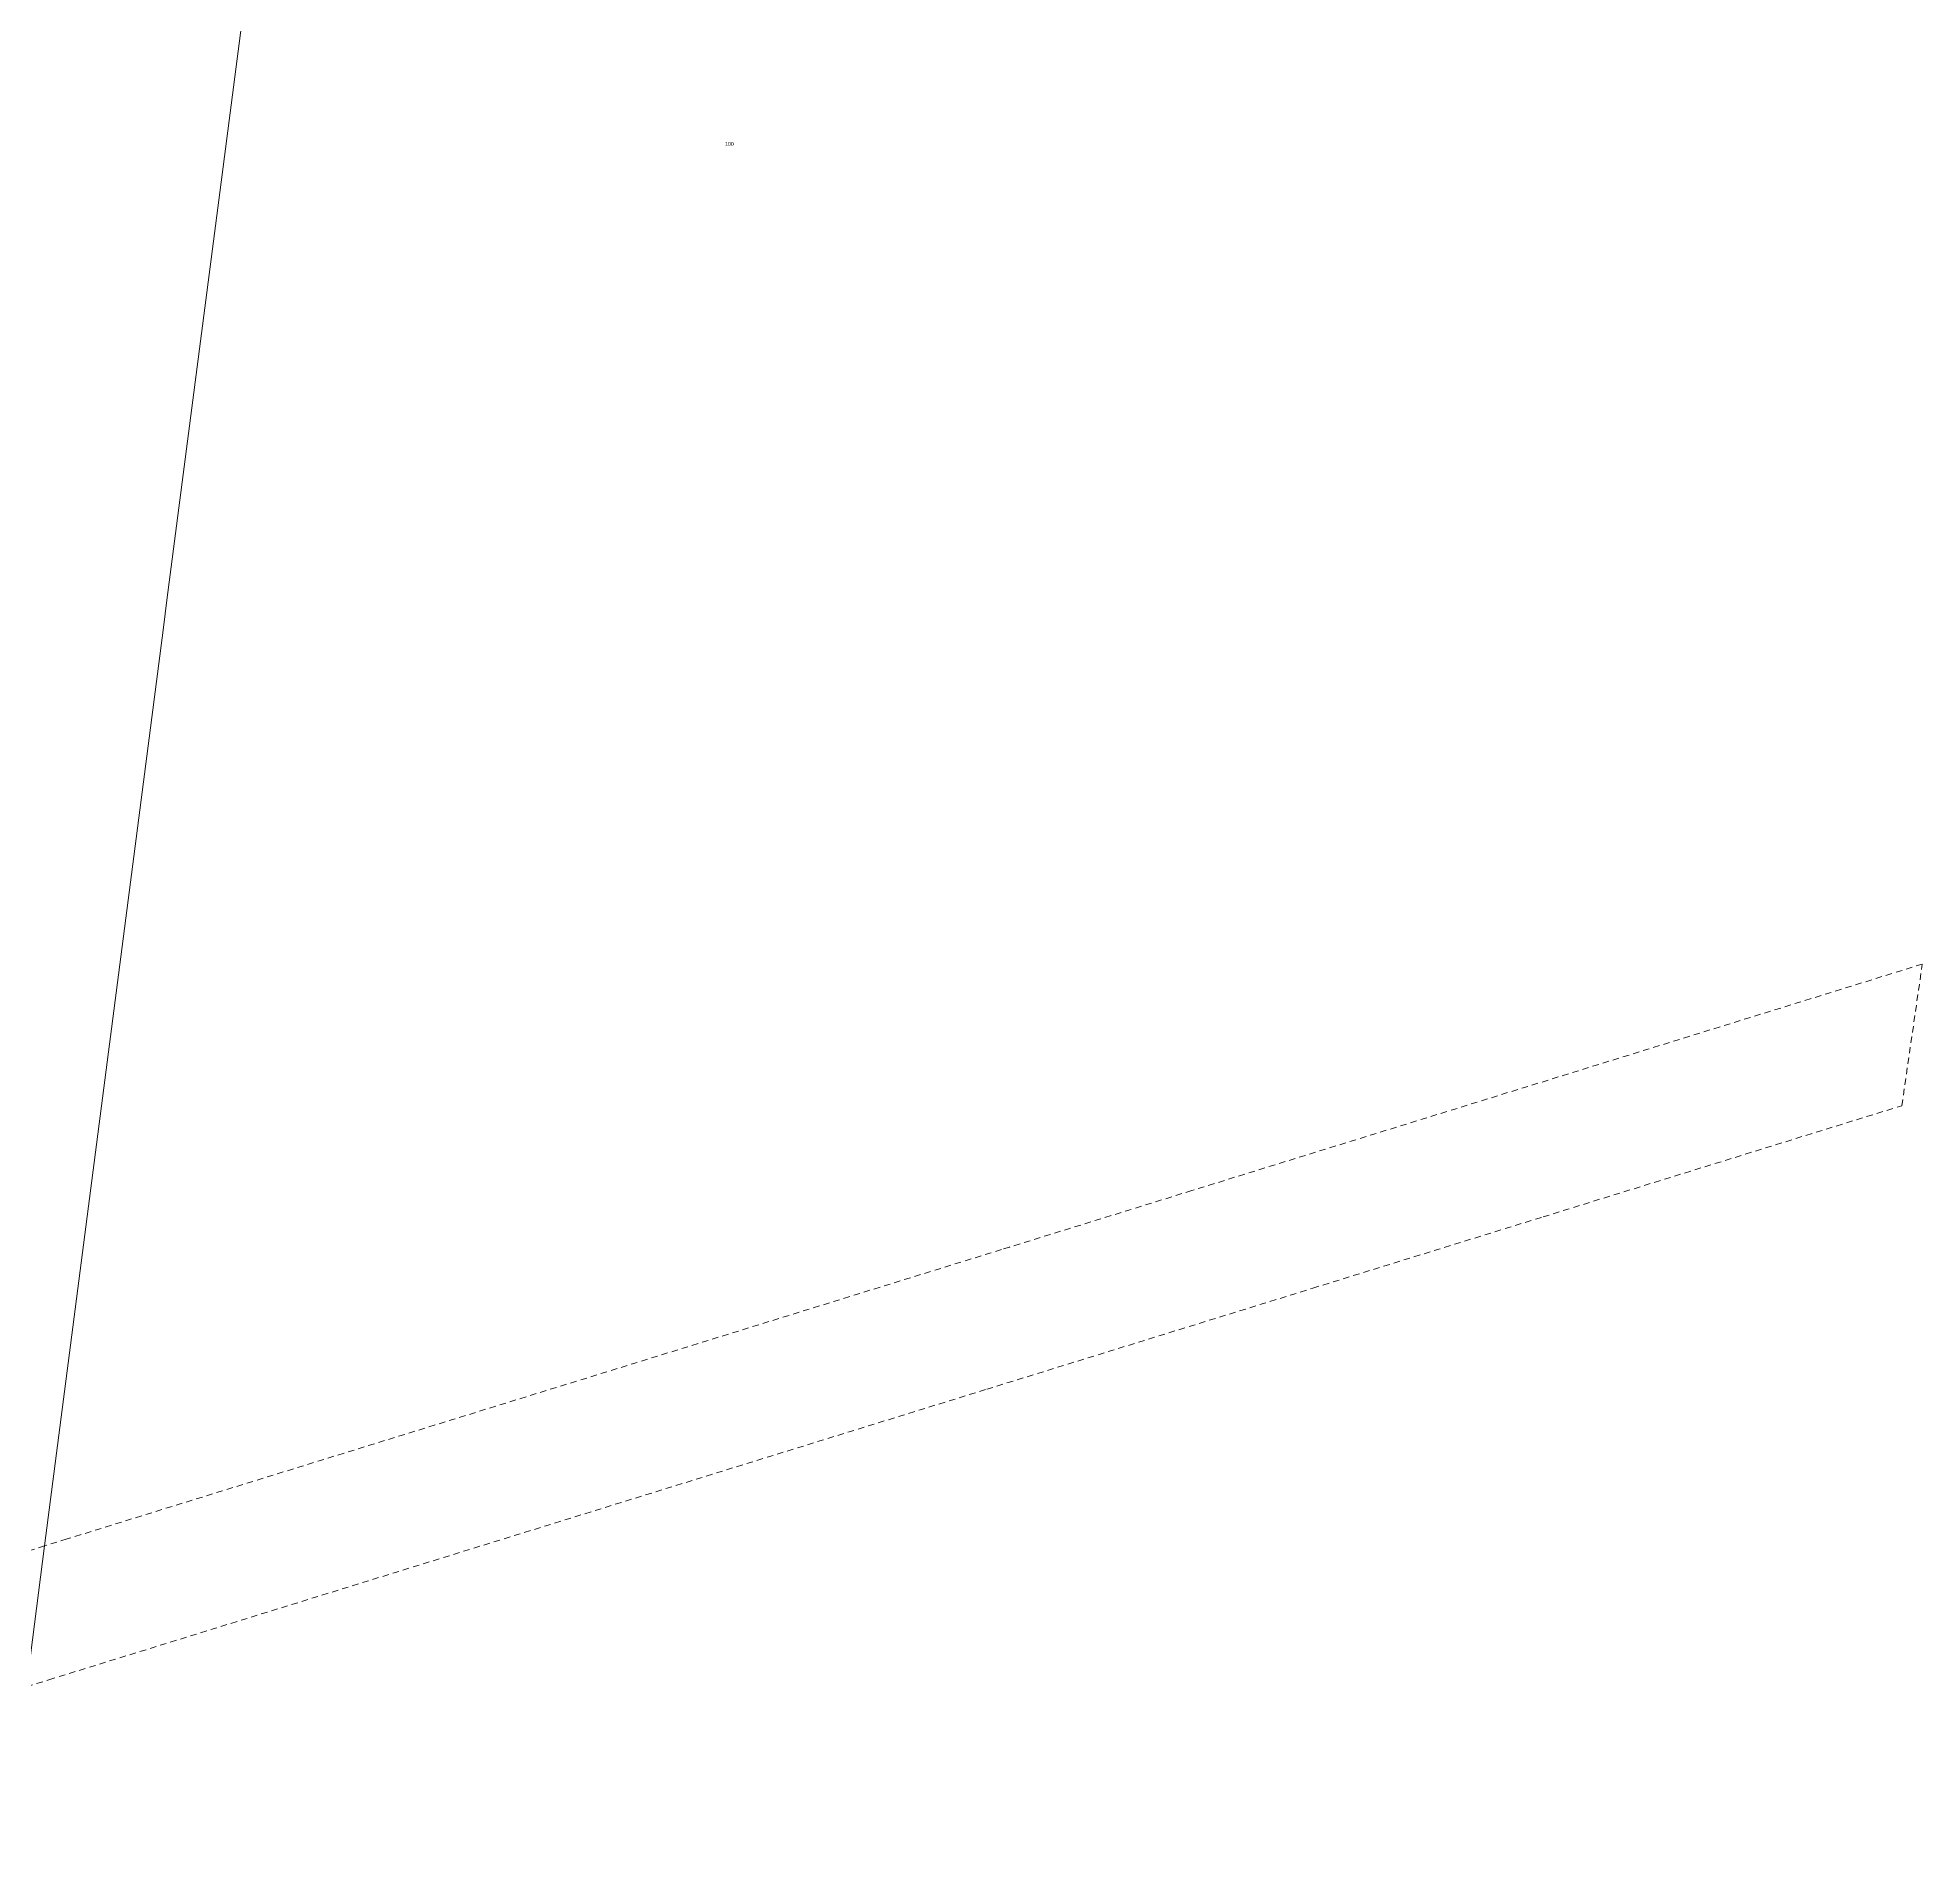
# Model space of a CAD drawing. Header units: metres. Extents: x 249687 to 257263, y 6187901 to 6192012.
# Drawn here: x 256373 to 257263, y 6188973 to 6189829 of the extents above; entities that cross this region are included whole.
import ezdxf

# ---------------------------------------------------------------- set-up
doc = ezdxf.new("R2010")
doc.units = ezdxf.units.M
doc.linetypes.add('Dash', pattern=[5, 3, -2])
doc.layers.add('Cadastre Easements_SP_EXT', color=8, linetype='Continuous', lineweight=5)
doc.layers.add('Cadastre Land Parcels_SP_EXT', color=8, linetype='Continuous', lineweight=5)
doc.styles.get("Standard").update_dxf_attribs({"font": 'arial.ttf'})

msp = doc.modelspace()

# ---------------------------------------------------------------- linework, layer by layer
at = {"layer": 'Cadastre Easements_SP_EXT', "linetype": 'Dash'}
msp.add_lwpolyline([(256367.58, 6189050.261), (256378.165, 6189053.536), (256821.048, 6189190.72), (256975.03, 6189238.43), (257083.724, 6189272.105), (257253.172, 6189324.6), (257262.835, 6189391.453), (256917.953, 6189284.547), (256831.8, 6189257.854), (256827.97, 6189256.667), (256386.729, 6189120.03), (256376.144, 6189116.755), (256164.79, 6189051.28), (256043.145, 6189013.57), (256157.973, 6188998.929), (256188.988, 6188994.968), (256367.58, 6189050.261)], close=True, dxfattribs=at)
at = {"layer": 'Cadastre Land Parcels_SP_EXT', "linetype": 'Continuous'}
msp.add_lwpolyline([(256407.77, 6189360.894), (256432.231, 6189550.473), (256433.888, 6189563.251), (256459.945, 6189764.216), (256486.351, 6189968.267), (256481.688, 6189967.146), (256086.307, 6190017.407), (255952.682, 6189025.186), (256043.145, 6189013.57), (256157.973, 6188998.929), (256188.988, 6188994.968), (256356.617, 6188973.492), (256367.58, 6189050.261), (256376.144, 6189116.755), (256406.377, 6189350.1), (256407.77, 6189360.894)], close=True, dxfattribs=at)

# ---------------------------------------------------------------- texts
at = {"layer": 'Cadastre Land Parcels_SP_EXT'}
msp.add_text('100', height=1.8, dxfattribs=at).set_placement((256697.42, 6189777.841))

doc.saveas('drawing.dxf')
